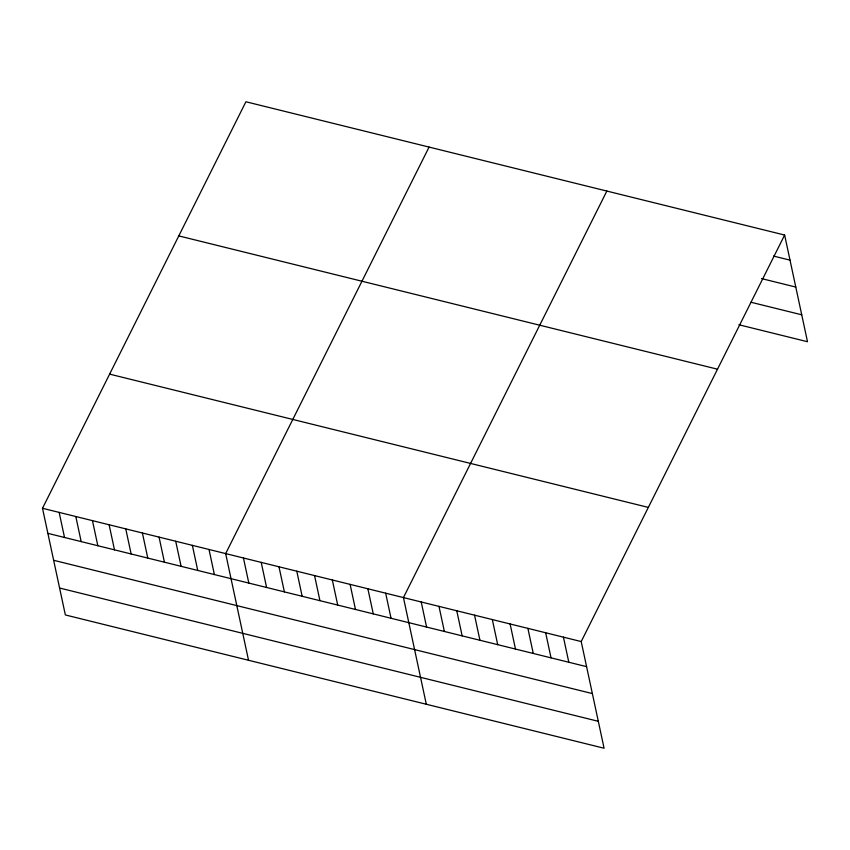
<?xml version="1.0" encoding="UTF-8"?>
<svg xmlns="http://www.w3.org/2000/svg" width="850" height="850" viewBox="0 0 850 850"><rect width="100%" height="100%" fill="white"/><g stroke="black" fill="none" stroke-linecap="round" stroke-linejoin="round"><path stroke-width="1.27" d="M784.635 235.046L581.209 641.559L604.084 748.234L65.365 614.954L42.5 508.279L245.916 101.766L784.635 235.046L807.5 341.721L738.926 324.764M429.08 147.082L225.664 553.594L248.529 660.269M606.857 191.069L403.442 597.582L426.307 704.257M773.5 256.052L790.011 260.142M761.494 278.577L795.781 287.066M750.933 302.239L801.731 314.797M178.787 235.907L717.506 369.197M109.629 374.127L648.338 507.418M42.5 508.279L581.209 641.559M47.876 533.364L586.596 666.655M53.646 560.288L592.365 693.579M59.596 588.03L598.315 721.31M563.433 637.16L568.809 662.256M545.657 632.761L551.034 657.857M527.882 628.362L533.258 653.459M510.106 623.964L515.483 649.06M492.32 619.565L497.707 644.661M474.544 615.166L479.931 640.263M456.769 610.768L462.145 635.864M438.993 606.369L444.369 631.465M421.217 601.981L426.594 627.066M385.656 593.183L391.043 618.269M367.88 588.784L373.267 613.87M350.104 584.386L355.481 609.471M332.329 579.987L337.705 605.072M314.553 575.588L319.929 600.674M296.777 571.189L302.154 596.275M278.991 566.791L284.378 591.876M261.216 562.392L266.592 587.477M243.44 557.993L248.816 583.079M209.015 549.472L214.391 574.568M192.355 545.349L197.742 570.446M175.706 541.237L181.093 566.323M159.056 537.115L164.433 562.201M142.407 532.992L147.783 558.089M125.757 528.87L131.134 553.966M109.108 524.758L114.484 549.844M92.448 520.636L97.835 545.721M75.799 516.513L81.186 541.609M59.149 512.391L64.526 537.487"/></g></svg>
